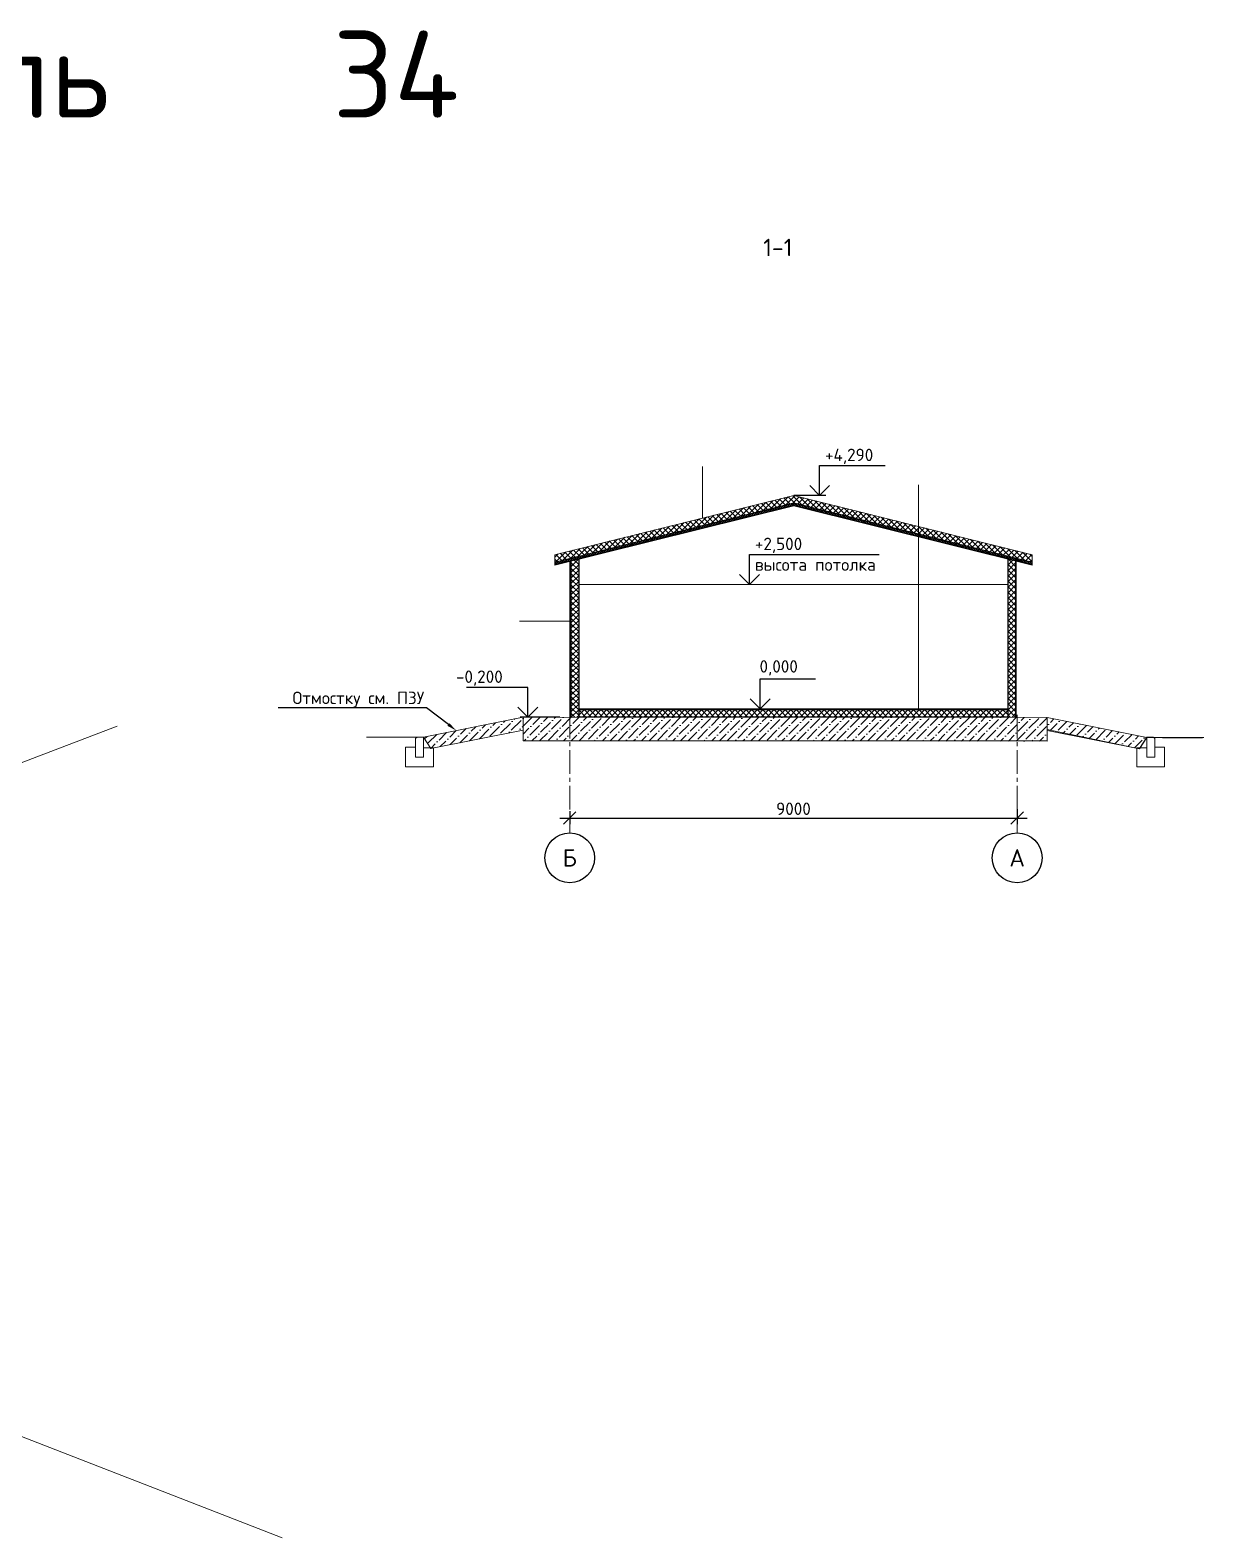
# Model space of a CAD drawing. Header units: millimetres. Extents: x 3795014 to 4300160, y 3869364 to 4016788.
# Drawn here: x 4206599 to 4230208, y 3986461 to 4016788 of the extents above; entities that cross this region are included whole.
import ezdxf
from ezdxf import colors
from ezdxf.entities.mleader import LeaderData, LeaderLine
from ezdxf.math import Vec2, Vec3

# ---------------------------------------------------------------- set-up
doc = ezdxf.new("R2010")
doc.units = ezdxf.units.MM
doc.linetypes.add('HIDDEN', pattern=[0.375, 0.25, -0.125])
doc.linetypes.add('осевая2', pattern=[28.575, 19.05, -3.175, 3.175, -3.175])
doc.layers.get('Defpoints').update_dxf_attribs({"color": 3})
doc.layers.add('1Оси', color=7, linetype='Continuous')
for name, color, linetype, lineweight in [('выноска', 7, 'Continuous', 18), ('Дополнительная', 7, 'Continuous', 18), ('оси', 7, 'осевая2', 13), ('отметки', 7, 'Continuous', 18), ('пунктир', 7, 'HIDDEN', 25), ('размеры', 7, 'Continuous', 18), ('текст', 7, 'Continuous', 20), ('тонкая', 7, 'Continuous', 20), ('штриховка', 7, 'Continuous', 9)]:
    doc.layers.add(name, color=color, linetype=linetype, lineweight=lineweight)
doc.styles.add('ISOCPEUR', font='isocpeur.ttf')
doc.styles.add('ГОСТ 2.304', font='isocpeur.ttf')
doc.dimstyles.new('СПДС', dxfattribs={"dimscale": 50, "dimtxt": 2.5, "dimasz": 2.5, "dimexe": 1.25, "dimexo": 0.625, "dimtad": 1, "dimdec": 0, "dimrnd": 0.001, "dimtxsty": 'ГОСТ 2.304', "dimblk": 'OBLIQUE', "dimcen": 2.5, "dimdle": 2, "dimadec": 0, "dimazin": 2, "dimtfac": 0.75, "dimtdec": 0, "dimtmove": 1, "dimatfit": 3, "dimfxl": 1, "dimtolj": 1, "dimarcsym": 1})

# ---------------------------------------------------------------- blocks, each defined once
blk = doc.blocks.new('_Oblique')
at = {"color": 0, "linetype": 'ByBlock', "lineweight": -2}
blk.add_line((-0.5, -0.5), (0.5, 0.5), dxfattribs=at)
blk = doc.blocks.new('*D165')
at = {"layer": 'Defpoints', "color": 0, "linetype": 'Continuous', "lineweight": 20, "transparency": 16777216}
for p in [(4217453, 4001139), (4226453, 4001183), (4226453, 4000939)]:
    blk.add_point(p, dxfattribs=at)
at = {"layer": 'размеры', "color": 0, "linetype": 'Continuous', "lineweight": -2, "transparency": 16777216}
for p, q in [((4217453, 4001076), (4217453, 4000814)), ((4226453, 4001120), (4226453, 4000814)), ((4217253, 4000939), (4226653, 4000939))]:
    blk.add_line(p, q, dxfattribs=at)
at = {"layer": 'размеры', "color": 0, "linetype": 'Continuous', "lineweight": -2, "transparency": 16777216, "xscale": 250, "yscale": 250, "zscale": 250, "rotation": 180}
blk.add_blockref('_Oblique', (4217453, 4000939), dxfattribs=at)
at = {"layer": 'размеры', "color": 0, "linetype": 'Continuous', "lineweight": -2, "transparency": 16777216, "xscale": 250, "yscale": 250, "zscale": 250}
blk.add_blockref('_Oblique', (4226453, 4000939), dxfattribs=at)
at = {"layer": 'размеры', "color": 0, "linetype": 'Continuous', "lineweight": 25, "transparency": 16777216, "insert": (4221953, 4001126), "char_height": 250, "attachment_point": 5, "style": 'ГОСТ 2.304'}
blk.add_mtext('\\A1;9000', dxfattribs=at)

msp = doc.modelspace()

# ---------------------------------------------------------------- hatches: boundary and pattern name
at = {"layer": 'штриховка'}
h = msp.add_hatch(dxfattribs=at)
h.set_pattern_fill('ANSI37', color=256, scale=25, style=0)
h.set_pattern_definition([(45, (5, 1760), (-56.1266008, 56.1266008), []), (135, (5, 1760), (-56.1266008, -56.1266008), [])])
h.paths.add_polyline_path([(4217152.9, 4006237.1), (4217152.9, 4006086.1), (4221957.9, 4007277.1), (4226752.9, 4006086.1), (4226752.9, 4006237.1), (4221957.9, 4007428.1)])
at = {"layer": 'штриховка', "ltscale": 35}
h = msp.add_hatch(dxfattribs=at)
h.set_pattern_fill('ANSI37', color=256, scale=10, style=0)
h.set_pattern_definition([(45, (5, 1760), (-22.4506403, 22.4506403), []), (135, (5, 1760), (-22.4506403, -22.4506403), [])])
h.paths.add_polyline_path([(4217152.9, 4006084.1), (4217152.9, 4006038.1), (4221957.9, 4007229.1), (4226752.9, 4006038.1), (4226752.9, 4006084.1), (4221957.9, 4007275.1)])
h = msp.add_hatch(dxfattribs=at)
h.set_pattern_fill('ANSI37', color=256, scale=25, style=0)
h.paths.add_polyline_path([(4217482.9, 4002968.1), (4217632.9, 4002968), (4217632.9, 4006147.1), (4217482.9, 4006109.9)])
h = msp.add_hatch(dxfattribs=at)
h.set_pattern_fill('ANSI37', color=256, scale=25, style=0)
h.paths.add_polyline_path([(4226422.9, 4002968.1), (4226272.9, 4002968), (4226272.9, 4006147.3), (4226422.9, 4006110.1)])
at = {"layer": 'штриховка', "lineweight": 20, "ltscale": 100}
h = msp.add_hatch(dxfattribs=at)
h.set_pattern_fill('ANSI36', color=256, scale=35)
h.paths.add_polyline_path([(4216514.6, 4002966.5), (4214511.4, 4002567), (4214658.3, 4002338.8), (4216514.6, 4002709)])
h.paths.add_polyline_path([(4217078.4, 4002968.6), (4216514.6, 4002969.3), (4216514.6, 4002496.4), (4217078.4, 4002495.7)])
h.paths.add_polyline_path([(4227056.3, 4002698.4), (4227056.3, 4002960.1), (4217078.4, 4002968.6), (4217078.4, 4002495.7), (4227056.3, 4002487.2)])
h.paths.add_polyline_path([(4227056.3, 4002960.1), (4227056.3, 4002702.6), (4228913.3, 4002332.3), (4229060.2, 4002560.5)])
at = {"layer": 'штриховка', "ltscale": 35}
h = msp.add_hatch(dxfattribs=at)
h.set_pattern_fill('ANSI37', color=256, scale=25, style=0)
h.paths.add_polyline_path([(4226262.9, 4003116.1), (4226262.9, 4002978.1), (4217642.9, 4002978.1), (4217642.9, 4003116.1)])

# ---------------------------------------------------------------- linework, layer by layer
at = {"layer": '1Оси', "linetype": 'Continuous', "lineweight": 30}
for centre in [(4217452.9, 4000138.6), (4226452.9, 4000138.6)]:
    msp.add_circle(centre, 500, dxfattribs=at)
at = {"layer": 'Defpoints', "lineweight": 20, "ltscale": 100}
msp.add_lwpolyline([(4208347.9, 4002789.2), (4168328.3, 3987508.9), (4168328.3, 4003308.9), (4211670.5, 3986460.7)], dxfattribs=at)
at = {"layer": 'выноска'}
for points in [[(4220124.8, 4006973.7), (4220122.5, 4008012)], [(4224467, 4003138.1), (4224467, 4007644)], [(4217452.9, 4004901.4), (4216443.9, 4004901.4)]]:
    msp.add_lwpolyline(points, dxfattribs=at)
at = {"layer": 'Дополнительная'}
for p, q in [((4214511.4, 4002567), (4216515.4, 4002966.7)), ((4229060.2, 4002560.5), (4227056.3, 4002960.1)), ((4229060.2, 4002560.5), (4227056.3, 4002960.1)), ((4214658.3, 4002338.8), (4216514.6, 4002709)), ((4228913.3, 4002332.3), (4227057.1, 4002702.4)), ((4214511.4, 4002567), (4213363.2, 4002567)), ((4214511.4, 4002567), (4214658.3, 4002338.8)), ((4229059.3, 4002567), (4228912.3, 4002338.8)), ((4229060.2, 4002560.5), (4228913.3, 4002332.3)), ((4229060.2, 4002560.5), (4230208.5, 4002560.5))]:
    msp.add_line(p, q, dxfattribs=at)
at = {"layer": 'Дополнительная', "linetype": 'Continuous', "ltscale": 0.083333}
msp.add_lwpolyline([(4216514.6, 4002969.3), (4227056.3, 4002960.1), (4227056.3, 4002487.2), (4216514.6, 4002496.4)], close=True, dxfattribs=at)
at = {"layer": 'Дополнительная'}
for points in [[(4214351.4, 4002167), (4214351.4, 4002367), (4214151.4, 4002367), (4214151.4, 4001967), (4214711.4, 4001967), (4214711.4, 4002352), (4214511.4, 4002352), (4214511.4, 4002167)], [(4229219.3, 4002167), (4229219.3, 4002367), (4229419.3, 4002367), (4229419.3, 4001967), (4228859.3, 4001967), (4228859.3, 4002352), (4229059.3, 4002352), (4229059.3, 4002167)]]:
    msp.add_lwpolyline(points, close=True, dxfattribs=at)
for points in [[(4214511.4, 4002567), (4214511.4, 4002167), (4214351.4, 4002167), (4214351.4, 4002537), (4214381.4, 4002567), (4214511.4, 4002567)], [(4229059.3, 4002567), (4229059.3, 4002167), (4229219.3, 4002167), (4229219.3, 4002537), (4229189.3, 4002567), (4229059.3, 4002567)]]:
    msp.add_lwpolyline(points, dxfattribs=at)
at = {"layer": 'оси', "ltscale": 25, "extrusion": (1, 0, 0)}
for p, q in [((4217452.9, 4003018.8), (4217452.9, 4000638.6)), ((4226452.9, 4003018.8), (4226452.9, 4000638.6))]:
    msp.add_line(p, q, dxfattribs=at)
at = {"layer": 'отметки', "linetype": 'Continuous', "lineweight": 25, "ltscale": 50}
msp.add_line((4229376.2, 4002560.5), (4230182.2, 4002560.5), dxfattribs=at)
at = {"layer": 'отметки', "linetype": 'Continuous', "lineweight": 25, "ltscale": 100, "extrusion": (1, 0, 0)}
for points, elevation in [([(4007428.1, 0), (4008028.1, 0)], 4222479.6), ([(4005638.1, 0), (4006238.1, 0)], 4221068.7), ([(4002966.7, 0), (4003566.7, 0)], 4216609), ([(4003138.1, 0), (4003738.1, 0)], 4221285.1)]:
    msp.add_lwpolyline(points, dxfattribs=dict(at, elevation=elevation))
at = {"layer": 'отметки', "linetype": 'Continuous', "lineweight": 25, "ltscale": 100, "extrusion": (0, 1, 0)}
for points, elevation in [([(-4222479.6, 0), (-4223797.5, 0)], 4008028.1), ([(-4221068.7, 0), (-4223678.9, 0)], 4006238.1), ([(-4216609, 0), (-4215378.8, 0)], 4003566.7), ([(-4217252.9, 0), (-4216459, 0)], 4002966.7)]:
    msp.add_lwpolyline(points, dxfattribs=dict(at, elevation=elevation))
at = {"layer": 'отметки', "linetype": 'Continuous', "lineweight": 25, "ltscale": 100}
msp.add_lwpolyline([(4222604.7, 4007428.1), (4221957.9, 4007428.1)], dxfattribs=at)
at = {"layer": 'отметки', "linetype": 'Continuous', "lineweight": 25, "ltscale": 100, "extrusion": (-0.707107, -0.707107, 0)}
for points, elevation in [([(152064.4, 0), (151781.5, 0)], -5819423.5), ([(152332.5, 0), (152049.6, 0)], -5817160.2), ([(151068, 0), (150785.1, 0)], -5812117.7)]:
    msp.add_lwpolyline(points, dxfattribs=dict(at, elevation=elevation))
at = {"layer": 'отметки', "linetype": 'Continuous', "lineweight": 25, "ltscale": 100, "extrusion": (0.707107, -0.707107, 0)}
for points, elevation in [([(5819423.5, 0), (5819706.4, 0)], 152064.4), ([(5817160.2, 0), (5817443, 0)], 152332.5), ([(5812117.7, 0), (5812400.5, 0)], 151068)]:
    msp.add_lwpolyline(points, dxfattribs=dict(at, elevation=elevation))
at = {"layer": 'отметки', "linetype": 'Continuous', "lineweight": 25, "ltscale": 100, "extrusion": (0, -1, 0), "elevation": -4003738.1}
msp.add_lwpolyline([(4221285.1, 0), (4222399.1, 0)], dxfattribs=at)
at = {"layer": 'отметки', "linetype": 'Continuous', "lineweight": 25, "ltscale": 100, "extrusion": (0.707107, 0.707107, 0), "elevation": 5815545.4}
msp.add_lwpolyline([(-154253.2, 0), (-153970.4, 0)], dxfattribs=at)
at = {"layer": 'отметки', "linetype": 'Continuous', "lineweight": 25, "ltscale": 100, "extrusion": (-0.707107, 0.707107, 0), "elevation": -154253.2}
msp.add_lwpolyline([(-5815545.4, 0), (-5815828.2, 0)], dxfattribs=at)
at = {"layer": 'пунктир', "ltscale": 400}
msp.add_line((4217642.9, 4003133.1), (4226272.9, 4003133.1), dxfattribs=at)
at = {"layer": 'тонкая', "linetype": 'ByBlock'}
for p, q in [((4221957.9, 4007428.1), (4217152.9, 4006237.1)), ((4226752.9, 4006237.1), (4221957.9, 4007428.1))]:
    msp.add_line(p, q, dxfattribs=at)
at = {"layer": 'тонкая', "linetype": 'Continuous'}
for p, q in [((4217152.9, 4006086.1), (4221957.9, 4007277.1)), ((4217152.9, 4006084.1), (4221957.9, 4007275.1)), ((4217152.9, 4006038.1), (4221957.9, 4007229.1)), ((4217152.9, 4006028.1), (4221957.9, 4007219.1)), ((4221957.9, 4007277.1), (4226752.9, 4006086.1)), ((4221957.9, 4007275.1), (4226752.9, 4006084.1)), ((4221957.9, 4007229.1), (4226752.9, 4006038.1)), ((4221957.9, 4007219.1), (4226752.9, 4006028.1)), ((4217452.9, 4006160.4), (4217452.9, 4006158.4)), ((4217452.9, 4006102.4), (4217452.9, 4002968.2)), ((4217470.9, 4006106.9), (4217470.9, 4002968.1)), ((4217482.9, 4006109.9), (4217482.9, 4002968.1)), ((4217632.9, 4006147.1), (4217632.9, 4002968)), ((4217642.9, 4006149.5), (4217642.9, 4002967.9)), ((4226262.9, 4006149.8), (4226262.9, 4002960.8)), ((4226272.9, 4006147.3), (4226272.9, 4002960.8)), ((4226422.9, 4006110.1), (4226422.9, 4002960.6)), ((4226434.9, 4006107.1), (4226434.9, 4002960.6))]:
    msp.add_line(p, q, dxfattribs=at)
at = {"layer": 'тонкая'}
for p, q in [((4217642.9, 4005638.1), (4226272.9, 4005638.1)), ((4217642.9, 4003138.1), (4226272.9, 4003138.1)), ((4226272.9, 4003116.1), (4217642.9, 4003116.1)), ((4226272.9, 4002978.1), (4217642.9, 4002978.1))]:
    msp.add_line(p, q, dxfattribs=at)
at = {"layer": 'тонкая', "linetype": 'ByBlock'}
for points in [[(4217152.9, 4006237.1), (4217152.9, 4006028.1)], [(4226752.9, 4006237.1), (4226752.9, 4006028.1)]]:
    msp.add_lwpolyline(points, dxfattribs=at)
at = {"layer": 'штриховка', "linetype": 'Continuous', "ltscale": 50}
msp.add_lwpolyline([(4213363.2, 4002567), (4214511.4, 4002567), (4214658.3, 4002338.8), (4216514.6, 4002709), (4216514.4, 4002493.7), (4227056.3, 4002493.7), (4227056.3, 4002723.6), (4228913.3, 4002332.3), (4229060.2, 4002560.5), (4230182.2, 4002560.5)], dxfattribs=at)
at = {"layer": 'штриховка', "linetype": 'Continuous', "ltscale": 0.083333}
msp.add_lwpolyline([(4213363.2, 4002567), (4214511.4, 4002567), (4214658.3, 4002338.8), (4216514.6, 4002709), (4216514.4, 4002493.7), (4227056.3, 4002487.2), (4227056.3, 4002698.4), (4228913.3, 4002332.3), (4229060.2, 4002560.5), (4230208.5, 4002560.5)], dxfattribs=at)

# ---------------------------------------------------------------- texts
at = {"layer": 'текст', "style": 'ГОСТ 2.304'}
for s, height, p in [('Бытовой модуль    34', 1750, (4190136.1, 4015026.2)), (' 1-1', 350, (4221121.5, 4012242.1))]:
    msp.add_text(s, height=height, dxfattribs=at).set_placement(p)
at = {"layer": 'текст', "linetype": 'Continuous', "lineweight": 25, "ltscale": 100, "char_height": 250, "style": 'ГОСТ 2.304'}
for s, insert, width, attachment_point in [('+4,290', (4222589.1, 4008369.1), 1155.525, 1), ('+2,500\\Pвысота потолка', (4221178.2, 4006579.1), 2675.628, 1), ('0,000', (4221270.9, 4003806), 956.514, 7), ('-0,200', (4215165.3, 4003907.7), 1076.228, 1)]:
    msp.add_mtext(s, dxfattribs=dict(at, insert=insert, width=width, attachment_point=attachment_point))
at = {"layer": 'текст', "ltscale": 0.166667, "char_height": 350, "width": 464.12, "attachment_point": 5, "style": 'ГОСТ 2.304'}
for s, insert in [('Б', (4217452.9, 4000138.6)), ('А', (4226452.9, 4000138.6))]:
    msp.add_mtext(s, dxfattribs=dict(at, insert=insert))

# ---------------------------------------------------------------- dimensions: what is measured, and where the dimension line sits
at = {"layer": 'размеры', "linetype": 'Continuous', "lineweight": 25}
dim = msp.add_linear_dim(base=(4226452.9, 4000938.6), p1=(4217452.9, 4001138.6), p2=(4226452.9, 4001182.7), dimstyle='СПДС', override={"dimscale": 100}, dxfattribs=at)
dim.commit()
dim.dimension.update_dxf_attribs({"geometry": '*D165', "text_midpoint": (4221952.9, 4001126.1)})

# ---------------------------------------------------------------- leaders
at = {"layer": 'выноска', "ltscale": 100}
ml = msp.add_multileader_mtext('Standard', dxfattribs=at)
ml.set_content('Отмостку см. ПЗУ', color=256, style='ISOCPEUR')
ml.set_leader_properties()
ml.build(insert=Vec2(0, 0))
ml.multileader.update_dxf_attribs({"text_left_attachment_type": 6, "text_right_attachment_type": 6, "dogleg_length": 0.36, "arrow_head_size": 200, "scale": 100})
ctx = ml.context
ctx.base_point, ctx.scale, ctx.char_height, ctx.arrow_head_size, ctx.landing_gap_size, ctx.plane_origin = Vec3(4211730.9, 4003156.5), 100, 250, 200, 9, Vec3(4215171.9, 4002698.8)
ctx.left_attachment, ctx.right_attachment, ctx.text_align_type = 6, 6, 2
notes = []
notes.append((ctx, [(0, (1, 1, 0), (4214572.4, 4003156.5), (-1, 0), 36, [(0, [(4215171.9, 4002698.8)], 0, [])])]))
ctx.mtext.insert, ctx.mtext.alignment, ctx.mtext.flow_direction = Vec3(4214527.4, 4003481.5), 3, 5
for ctx, leaders in notes:
    for number, flags, end, landing, length, lines in leaders:
        leader = LeaderData()
        leader.index, (leader.has_last_leader_line, leader.has_dogleg_vector, leader.attachment_direction) = number, flags
        leader.last_leader_point, leader.dogleg_vector, leader.dogleg_length = Vec3(end), Vec3(landing), length
        for number, points, colour, breaks in lines:
            line = LeaderLine()
            line.index, line.vertices, line.color, line.breaks = number, Vec3.list(points), colors.encode_raw_color(colour), breaks
            leader.lines.append(line)
        ctx.leaders.append(leader)

doc.saveas('drawing.dxf')
